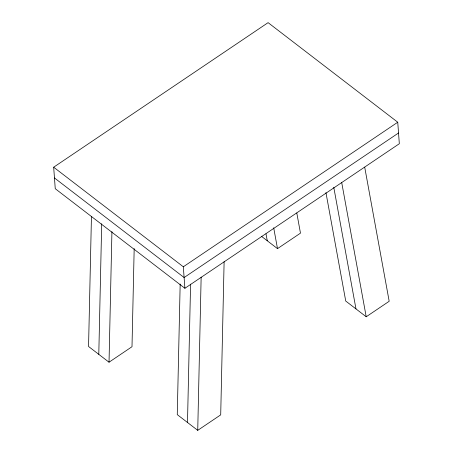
<?xml version="1.0" encoding="UTF-8"?>
<svg xmlns="http://www.w3.org/2000/svg" width="453" height="453" viewBox="0 0 453 453"><rect width="100%" height="100%" fill="white"/><g stroke="black" fill="none" stroke-linecap="round" stroke-linejoin="round"><path stroke-width="0.68" d="M91.444 216.613L88.556 346.494L109.026 362.213L131.999 346.726L134.179 248.612M98.788 354.354L101.693 223.771M109.026 362.213L111.931 231.636M180.169 284.042L177.265 414.625L197.734 430.35L220.707 414.863L224.116 261.692M187.497 422.49L190.577 284.144M197.734 430.35L201.143 277.179M53.675 167.208L268.097 22.65L397.745 122.231L399.325 143.731L184.903 288.289L55.255 188.708L53.675 167.208L183.323 266.789L184.903 288.289M183.323 266.789L397.745 122.231M398.538 132.984L184.116 277.542L54.462 177.955M261.336 236.223L277.496 248.635L300.475 233.148L296.794 212.989M325.945 192.627L345.735 301.047L366.211 316.772L389.184 301.279L364.699 167.146M341.726 182.633L366.211 316.772M333.77 187.282L355.973 308.906M273.691 227.785L277.496 248.635M265.996 233.822L267.264 240.769"/></g></svg>
